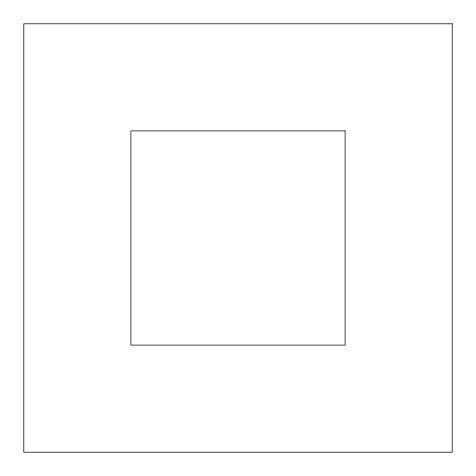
<?xml version="1.0" encoding="UTF-8"?>
<svg xmlns="http://www.w3.org/2000/svg" width="476" height="476" viewBox="0 0 476 476"><rect width="100%" height="100%" fill="white"/><g stroke="black" fill="none" stroke-linecap="round" stroke-linejoin="round"><path stroke-width="0.71" d="M452.2 23.8L23.8 23.8L23.8 452.2L452.2 452.2L452.2 23.8M345.1 130.9L130.9 130.9L130.9 345.1L345.1 345.1L345.1 130.9"/></g></svg>
